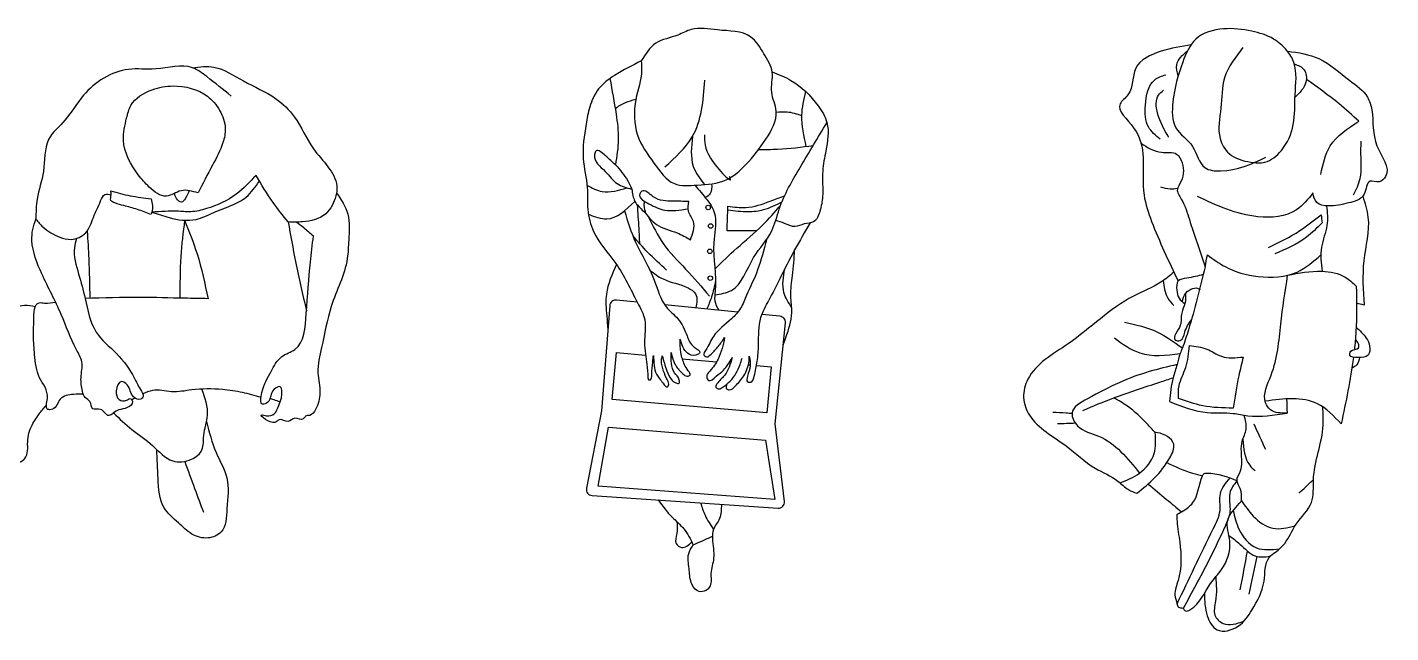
# Model space of a CAD drawing. Header units: inches. Extents: x 2044 to 8221, y 11207 to 15851.
# Drawn here: x 5063 to 8031, y 14533 to 15851 of the extents above; entities that cross this region are included whole.
import ezdxf

# ---------------------------------------------------------------- set-up
doc = ezdxf.new("R2010")
doc.units = ezdxf.units.IN
doc.header["$MEASUREMENT"] = 0
doc.layers.add('freecads.com', color=7, linetype='Continuous')

msp = doc.modelspace()

# ---------------------------------------------------------------- linework, layer by layer
at = {"layer": 'freecads.com'}
msp.add_lwpolyline([(6390.5, 15252.7), (6345.2, 15257.2, 0.420185), (6330.8, 15245.2), (6312.6, 15016.3), (6280, 14847.3, 0.450633), (6292.1, 14831.7), (6697.1, 14804.1, 0.470396), (6711.1, 14818.8), (6690.8, 14987.5), (6713.1, 15207.3, 0.414791), (6701.3, 15221.7), (6662, 15225.6)], format="xyb", dxfattribs=at)
for points in [[(6609.6, 15230.8), (6450.3, 15246.7)], [(6650.3, 15114.5), (6682.3, 15111.5), (6673, 15011.3), (6336.1, 15040.5), (6345.6, 15142.7), (6408.8, 15136.8)], [(6425.9, 15135.2), (6426.1, 15135.2)], [(6444.6, 15133.5), (6445.7, 15133.4)], [(6464.2, 15131.7), (6467.5, 15131.4)], [(6488.7, 15129.4), (6563.4, 15122.5)], [(6590.1, 15120.1), (6593.5, 15119.7)], [(6632.8, 15116.1), (6636.6, 15115.8)]]:
    msp.add_lwpolyline(points, dxfattribs=at)
msp.add_lwpolyline([(6328.3, 14980.7), (6670.1, 14952.3), (6690.4, 14822.9), (6305.3, 14852.3)], close=True, dxfattribs=at)
for centre in [(6545, 15458.7), (6550.5, 15418.3), (6548.7, 15363.2), (6549.6, 15304.6)]:
    msp.add_circle(centre, 4.91, dxfattribs=at)
for points in [[(6399.2, 15777.6), (6430.9, 15816.3), (6478.9, 15834), (6508.2, 15846.1), (6565.5, 15845.1), (6637.3, 15830.2), (6666.2, 15793.5), (6684.3, 15753), (6683.4, 15709.7), (6693.2, 15668.2), (6670.8, 15607.7), (6627.5, 15552.6), (6584.2, 15518.6), (6521.3, 15507.4), (6471.4, 15510.7), (6426.7, 15555.4), (6391.3, 15616.3), (6387.6, 15693.8), (6400.1, 15757.1), (6399.2, 15777.6)], [(7709.3, 15806.8), (7669.2, 15740.8), (7661.3, 15675.3), (7659.6, 15608.7), (7679.4, 15576), (7726.2, 15557.3), (7756.7, 15557.3), (7792.9, 15582.7), (7818.9, 15639.2), (7822.8, 15704.1), (7820, 15774.6), (7804.7, 15800.6), (7775.9, 15825.4), (7728.5, 15842.3), (7666.9, 15847.4), (7606.5, 15824.9), (7578.3, 15775.2), (7556.8, 15688.3), (7563, 15632.4), (7599.7, 15591.2), (7626.3, 15545.5), (7660.7, 15538.2), (7759.4, 15568.1)], [(7596.2, 15812.9), (7531, 15798.6), (7475.8, 15761.7), (7458.8, 15703.7), (7441.7, 15684.4), (7471.3, 15632.1), (7491.8, 15567.3), (7494, 15485.8), (7510.5, 15428.4), (7568, 15298.6)], [(7568.4, 15745.4), (7565.1, 15769.5), (7588.5, 15799.8)], [(7805.9, 15799.1), (7874.8, 15782.8), (7941.7, 15734.9), (7980.3, 15699.1), (7989.7, 15670.9), (8001, 15592.8), (8019.8, 15526), (8005.7, 15514.7), (7985.9, 15515.6), (7972.8, 15487.4), (7938.9, 15468.6), (7894.6, 15462), (7870.1, 15469.5), (7861.6, 15490.2)], [(5506.4, 15701.2), (5453.2, 15743.7), (5422.4, 15762.9), (5342.5, 15760.2), (5282.7, 15759.2), (5185.1, 15702.9), (5145.1, 15649.2), (5109.2, 15606.6), (5097.8, 15537.1), (5084, 15477), (5081.5, 15433.4)], [(5422.4, 15762.9), (5469, 15764.2), (5533.4, 15734.1), (5603.1, 15696), (5644.6, 15655.6), (5685.8, 15586.4), (5736.4, 15505.5), (5726.3, 15462.9), (5712.5, 15444.9), (5662, 15427.4), (5630.7, 15427.1)], [(6399.2, 15777.6), (6341.1, 15746.1), (6306.6, 15716.8), (6287.2, 15677.6), (6279.2, 15639.9), (6273, 15565.2), (6281.6, 15502), (6283, 15454.6), (6295.3, 15406.4), (6343.9, 15336.9), (6391.2, 15251.3), (6406.8, 15214.1), (6406.3, 15164), (6411.5, 15117.3), (6413.9, 15087.6), (6415.1, 15083.7), (6419.2, 15083.7), (6422.2, 15093.8), (6424.3, 15122.5), (6426, 15136.7)], [(7821.1, 15771.2), (7842.3, 15758.6), (7846.3, 15731.7), (7822.6, 15699)], [(6331, 15739.3), (6344.5, 15661.9), (6349.3, 15606.6), (6343.1, 15551.7)], [(6450.7, 15547.1), (6510.3, 15612.2), (6538, 15735.6)], [(6684.1, 15754.3), (6725.3, 15735.2), (6784.4, 15679.9), (6803.6, 15643.4), (6801.2, 15582), (6794.5, 15538.3), (6794, 15482.1), (6788.3, 15450.7), (6774.4, 15427.5), (6754.2, 15422.7), (6734, 15417), (6711.4, 15423.9), (6692, 15430)], [(7529.3, 15607.2), (7503.4, 15634), (7496.9, 15681.2), (7517.3, 15736.6), (7541.3, 15747.7)], [(7961.5, 15646.4), (7918.4, 15684.3), (7847.3, 15737.6)], [(5434.4, 15490.3), (5465.8, 15550.6), (5488.7, 15600), (5493.6, 15630.4), (5481.4, 15670.1), (5454.8, 15700.8), (5380.1, 15723.2), (5334.7, 15715), (5288.1, 15680.6), (5279, 15653.5), (5272, 15605.5), (5304.2, 15529.7), (5328.3, 15503), (5365.5, 15483.4), (5397.7, 15495.1), (5434.4, 15490.3)], [(6758.7, 15591.7), (6749, 15659.3), (6757.5, 15710.8)], [(7547.8, 15611.3), (7523.4, 15664.1), (7525.6, 15703.4), (7536.5, 15713.9)], [(6342.5, 15674.4), (6365, 15687.2), (6387.6, 15694.1)], [(6559.5, 15268.4), (6595.5, 15278.1), (6644, 15349.6), (6683.4, 15407.7), (6699.8, 15455.3), (6745.5, 15545.9), (6803.6, 15643.4)], [(6749, 15658.2), (6716.7, 15666.2), (6693.3, 15665.5)], [(7878.6, 15530.7), (7899.3, 15592.8), (7961.5, 15646.4)], [(6537, 15617), (6550.2, 15566.3), (6592.7, 15523.1), (6591.4, 15526)], [(6343.1, 15551.7), (6321.1, 15571.6), (6301, 15581.7), (6297.7, 15574), (6321.1, 15536.8), (6346.9, 15510.6), (6378.8, 15498.7)], [(6511, 15613.4), (6512.6, 15548.1), (6536.7, 15508.5)], [(6655.1, 15585.2), (6696.2, 15585.6), (6774.1, 15593.8)], [(7487.3, 15598.8), (7532.2, 15578.9), (7564.8, 15575), (7576.8, 15556.1), (7572.2, 15510.5), (7566.5, 15498.5), (7575, 15476.9), (7592.7, 15432.4), (7627, 15329.7)], [(7950.2, 15486), (7964.5, 15521.8), (7966, 15582.9), (7966.8, 15603.2)], [(5560.6, 15528.5), (5517.6, 15487.6), (5452.8, 15456.1), (5418.7, 15449.3), (5388.3, 15450.6), (5362.7, 15450.2), (5333.9, 15448.8)], [(5630.7, 15427.1), (5597.7, 15469.5), (5560.6, 15528.5)], [(6343.1, 15551.7), (6369.8, 15516.8), (6378.8, 15498.7)], [(5333.9, 15448.8), (5371.4, 15436.7), (5430.1, 15432.8), (5468.5, 15447.7), (5505.9, 15462.7), (5539.2, 15481.4), (5567.9, 15516.1)], [(5415.1, 15495.3), (5406.6, 15477.8), (5398.1, 15470.5), (5387.8, 15478.2), (5382.7, 15489.1)], [(6281.1, 15507.2), (6314.4, 15493.4), (6368.2, 15501.5)], [(6378.8, 15498.7), (6385.5, 15472), (6404.1, 15450.5), (6432.8, 15421.4), (6477.2, 15403.3), (6506.3, 15388.5)], [(6502.9, 15471.5), (6468.1, 15472.4), (6425.6, 15482), (6400.3, 15493.9), (6396, 15488.2), (6416.1, 15466.7), (6450.4, 15452.9), (6501.3, 15455.8)], [(6552.4, 15510.1), (6549.5, 15489), (6538.6, 15480.2)], [(7566.8, 15499.8), (7550.6, 15498.5), (7530.3, 15503)], [(5081.5, 15433.4), (5096.7, 15416.3), (5133.2, 15394.3), (5157.9, 15389.2), (5189.9, 15403.4), (5206.5, 15437.1), (5222.4, 15473), (5231.5, 15486.9), (5245.2, 15486.5)], [(5331.5, 15443.3), (5302.3, 15454.3), (5272.8, 15462.8), (5253.3, 15468.5), (5244.7, 15474), (5245.2, 15486.5), (5244.6, 15494.6)], [(5244.6, 15494.6), (5286.7, 15484.3), (5332.5, 15477.7)], [(5332.5, 15477.7), (5333.9, 15448.8), (5331.5, 15443.3)], [(5735.9, 15490.9), (5760.4, 15444.1), (5762.4, 15387.7), (5759.2, 15347.5), (5724.4, 15243), (5703.5, 15154.1), (5695.5, 15098.7), (5699.8, 15054.8), (5690.3, 15018.7), (5677.6, 15005.9), (5668.7, 15004.2), (5663.5, 14998.3), (5645.3, 14999.9), (5630.5, 14993), (5611.3, 14996.7), (5601.7, 14990.8), (5572.9, 15007), (5583.8, 15005.4), (5600.4, 15009.4), (5610.1, 15027.8), (5615.9, 15044.4), (5612.7, 15068.6), (5596.8, 15058.5), (5586, 15034.6), (5575, 15030.5), (5573.3, 15055.5), (5593.3, 15101.3), (5616.8, 15134.1), (5645.2, 15149.7), (5670.1, 15227.3), (5679.3, 15339.9), (5685.5, 15396.3)], [(6284.2, 15443.9), (6324.4, 15433.8), (6385.5, 15472)], [(6405.9, 15472.5), (6405.2, 15463.5), (6408.8, 15445.4)], [(6506.3, 15388.5), (6512.9, 15428.1), (6502, 15451), (6502.9, 15471.5)], [(6587.7, 15453.6), (6632.5, 15449.9), (6665.8, 15454.1), (6705.5, 15470.6)], [(6588, 15461.6), (6627.1, 15458.7), (6679.7, 15472.2), (6711.2, 15483.7)], [(7861.6, 15490.2), (7825.8, 15453.5), (7742, 15438.4), (7610.2, 15482.7)], [(7970, 15483.2), (7981.5, 15437.9), (7972.4, 15342.9), (7973, 15246.1)], [(6362.8, 15451.4), (6387.1, 15383), (6427.7, 15300.4), (6453.6, 15242.3), (6479, 15216.4), (6499, 15179.3), (6514.6, 15154.8), (6526.9, 15142.8), (6518.3, 15137.3), (6499.9, 15141.6), (6484, 15171.9)], [(6396.2, 15379.8), (6394.5, 15413.1), (6391.2, 15463.9)], [(6415.3, 15438), (6446.9, 15380.2), (6495.9, 15324.5), (6547.9, 15265.6)], [(6559.6, 15324.6), (6607.3, 15370), (6663.3, 15420.1), (6702.5, 15463.1)], [(6586.1, 15407.6), (6588, 15461.6)], [(7764.9, 15371.8), (7833, 15408.2), (7879.6, 15442.8)], [(7891.4, 15462.1), (7892.1, 15419.5), (7880.2, 15372.4), (7881.4, 15319.9)], [(7879.6, 15442.8), (7881.4, 15424.9)], [(5169.8, 15391.1), (5165.1, 15371.1), (5174.5, 15313.6), (5188.6, 15260.6), (5212.6, 15187.5), (5256.8, 15140.6), (5295.5, 15088.1), (5309.1, 15062.3), (5314.7, 15047.2), (5309.5, 15041.5), (5294.2, 15046.5), (5280, 15072.6), (5268.1, 15079.5), (5256.4, 15059.4), (5262.5, 15040.8), (5278.5, 15038.9), (5286.5, 15042.5), (5291.7, 15036.3), (5280.3, 15023), (5262.2, 15017.8), (5249.7, 15010.8), (5240.4, 15005.6), (5222, 15019.2), (5205.2, 15020.2), (5199, 15036.1), (5189, 15044.7), (5182.9, 15058.5), (5179.6, 15087.5), (5181.3, 15122.9), (5169.8, 15149.1), (5136.5, 15225.7), (5094.3, 15314.1), (5072.8, 15386.8), (5074.6, 15411), (5081.5, 15433.4)], [(5193.1, 15407.2), (5196.4, 15347.1), (5198.9, 15260.9)], [(5405.2, 15431), (5396.9, 15351.6), (5394.9, 15261.3)], [(5405.2, 15431), (5432.2, 15357.8), (5456.3, 15260.1)], [(5630.7, 15427.1), (5646.8, 15340.7), (5670.5, 15233.4)], [(5685.5, 15396.3), (5665.2, 15413.7), (5648.2, 15426.9)], [(6650.4, 15407.9), (6615.5, 15408.1), (6586.1, 15407.6)], [(6767.1, 15425), (6733.3, 15366.3), (6700.9, 15303.4), (6677.3, 15256.7)], [(7881.4, 15424.9), (7847.3, 15393.8), (7778.7, 15357.5)], [(6454.2, 15322.2), (6413.7, 15360.8), (6381.2, 15396.9)], [(6671.7, 15388.4), (6652.7, 15322.7), (6628.1, 15267.8)], [(7627, 15329.7), (7632, 15355.4)], [(7632, 15355.4), (7670.2, 15329.9), (7742.1, 15308.6), (7827.1, 15318), (7878.8, 15355.4)], [(6726.9, 15240.8), (6710, 15273.5), (6711.9, 15325.3)], [(7559, 15317.5), (7530.4, 15295.9), (7470.7, 15265.5), (7328.6, 15161.9), (7240.9, 15084.6), (7231.7, 15045), (7244.5, 15006.6), (7324.4, 14939.4), (7387.2, 14891.3), (7437.2, 14862.7), (7460.3, 14844.4), (7478, 14836.5)], [(7627, 15329.7), (7590.6, 15192.2), (7577.3, 15152.9), (7572.6, 15140.6), (7565.8, 15116.7), (7557.2, 15088), (7549.1, 15036.1)], [(7806.5, 15311), (7881.4, 15319.9), (7932, 15307.1), (7955.9, 15287.6)], [(6561.2, 15299.6), (6552.3, 15263.9), (6542.1, 15237.6)], [(7535.5, 15299.4), (7545.2, 15262.5), (7558.9, 15245)], [(7622.8, 15312.6), (7586.8, 15304.8), (7568, 15298.6), (7565.3, 15279), (7570.3, 15261), (7583, 15249.3)], [(7577.1, 15253.8), (7585, 15272.4), (7614.9, 15280.5), (7615.7, 15279.7)], [(7805.2, 15011), (7769.4, 15018.2), (7758.6, 15033.7), (7770.6, 15093.5), (7791.7, 15204.7), (7806.5, 15311)], [(5456.3, 15260.1), (5405.4, 15261), (5307.8, 15262.8), (5188.6, 15260.6)], [(6628.1, 15267.8), (6615.6, 15239.3), (6595.7, 15216.3), (6556.6, 15178.1), (6539.3, 15147.5), (6535.8, 15138.1), (6541.2, 15133.7), (6551.3, 15139.4), (6567.3, 15156.4), (6580.9, 15175.9)], [(7584, 15271.1), (7583, 15249.3), (7575.9, 15228.8), (7572.9, 15202.2), (7562.5, 15182.9), (7561, 15171.3), (7572.9, 15169.3), (7582.5, 15187), (7597.1, 15214.1)], [(5079.8, 15242.2), (5056.6, 15245.5), (5038.6, 15238.7), (5032, 15205.3), (5027.3, 15148.8), (5016.5, 15083.7), (5004.9, 15034.7), (5005, 14963.2), (5022.5, 14919), (5035.1, 14903), (5057.2, 14911.9), (5063.5, 14948.2), (5073, 14985), (5090.3, 15011.3), (5104.5, 15029.4)], [(5184.7, 15051.9), (5163.3, 15051.7), (5134.4, 15041.3), (5117.4, 15019.4), (5107.3, 15019.2), (5106.5, 15042.9), (5089.5, 15088), (5078.7, 15138.9), (5076.1, 15178.5), (5076.9, 15212.7), (5088.4, 15251.3), (5100.4, 15250.6), (5124.2, 15252.6)], [(6634.5, 15134.8), (6636.4, 15113.1), (6630.5, 15091.2), (6630.7, 15079.1), (6638, 15078.7), (6645.3, 15091.4), (6651.8, 15123.6), (6654.6, 15159.3), (6659.7, 15218.9), (6677.3, 15256.7)], [(7973, 15246.1), (7956.4, 15250.3)], [(7451.7, 15209), (7523, 15187.5), (7577.3, 15152.9)], [(7955.7, 15198.4), (7977.7, 15174.2), (7985.1, 15156.6), (7981.8, 15137.3), (7959.8, 15131.7), (7942.1, 15137.3), (7943.9, 15145.5), (7960.8, 15153.2), (7960.6, 15161.9), (7954, 15171.6)], [(6464.2, 15143.3), (6474.5, 15114.5), (6489.6, 15096.7), (6499.3, 15091.4), (6505.6, 15093.9), (6501.5, 15103.2), (6493.6, 15116.4), (6485.5, 15142.7), (6484, 15171.9)], [(6580.9, 15175.9), (6566.7, 15128.6), (6548.4, 15102.4), (6541.8, 15090.4), (6545.6, 15082.3), (6562.3, 15091.1), (6578.1, 15104.3), (6597, 15131.7)], [(7429.4, 15174.8), (7484.5, 15142.1), (7572.6, 15140.6)], [(6445.1, 15135.8), (6455.1, 15102.9), (6465.1, 15083.8), (6474.5, 15077), (6482.1, 15076.3), (6482.1, 15082.9), (6471.7, 15098.9), (6464.2, 15143.3)], [(7568.7, 15042.5), (7570.2, 15070.5), (7584.6, 15110.1), (7592.8, 15158)], [(7592.8, 15158), (7630.9, 15150.2), (7662.5, 15134.6), (7709.9, 15133.1)], [(6426, 15136.7), (6432.3, 15096), (6446.7, 15076), (6456.1, 15068.5), (6458.9, 15071.6), (6456.1, 15082.6), (6447.9, 15102.6), (6443.5, 15125.8), (6445.1, 15135.8)], [(6597, 15131.7), (6581.5, 15093.9), (6565.8, 15076.9), (6562, 15067.1), (6568.6, 15063.7), (6577.7, 15068.1), (6592.9, 15080.7), (6614.3, 15116.6), (6618.7, 15130.5)], [(6586.4, 15074.9), (6585, 15063.9), (6591, 15061.7), (6603.9, 15069.6), (6622.5, 15092.3), (6634.2, 15124.7), (6634.5, 15134.8)], [(7565.8, 15116.7), (7505.4, 15101.4), (7370.7, 15042.4), (7337.2, 15010.7), (7349.4, 14983.3), (7395.1, 14960.7), (7484.1, 14880.3)], [(7709.9, 15133.1), (7700.2, 15091.9), (7687.7, 15021.9)], [(7361, 15016.8), (7428, 15044.2), (7528, 15078.3), (7557.2, 15088)], [(5250.4, 15011.3), (5290.4, 14975.4), (5335.4, 14940.4), (5379.2, 14907.1), (5420, 14910.7), (5442.9, 14930.9), (5446.7, 14962.2), (5455.2, 15006.2), (5442.8, 15063.3)], [(5571.2, 15045.4), (5531.5, 15055.7), (5487.4, 15062.4), (5420.7, 15061.4), (5376.4, 15057.5), (5335.1, 15060.3), (5314.4, 15053)], [(5297.1, 15044.1), (5290.3, 15039.5)], [(5613.2, 15035.4), (5599.8, 15039.6), (5591, 15042.6)], [(7518.2, 14968.7), (7500.5, 14987.5), (7457.9, 15025.9), (7428, 15044.2)], [(7549.1, 15036.1), (7632.2, 15012.2), (7688, 15010.4), (7719.6, 15005.4), (7805.2, 15011)], [(7625.5, 14618.3), (7631.6, 14569.3), (7653.1, 14539.3), (7698.7, 14547), (7728.8, 14582.3), (7755.2, 14644.8), (7766.6, 14696.9), (7780.2, 14708.6), (7800.1, 14727.2), (7825, 14769.3), (7858.6, 14816.6), (7862.7, 14865.5), (7884, 14985.2), (7882.9, 15024.6)], [(7923.1, 14987.4), (7871.2, 15031.5), (7757.7, 15036.9)], [(7804.4, 15041.8), (7805.2, 15011)], [(5453, 14992.7), (5473.9, 14925), (5497.2, 14870.4), (5497.2, 14802.7), (5484.7, 14752.3), (5456.2, 14739.2), (5421, 14747.8), (5391.9, 14772), (5360.8, 14804.6), (5347.4, 14868.9), (5344.7, 14931.7)], [(7295.3, 15012.9), (7324.1, 15011.7), (7337.2, 15010.6)], [(7706.1, 14820.3), (7703.4, 14846.8), (7696.4, 14863.8), (7704, 14885.2), (7706.9, 14905.2), (7707.6, 14949.6), (7716.2, 14976.1), (7711.8, 15006.6)], [(7305.6, 14988.2), (7344.2, 14989.5)], [(7441.6, 14859.1), (7484.1, 14880.3), (7515.8, 14923), (7518.2, 14968.7)], [(7478, 14836.5), (7517, 14870), (7549.9, 14913.8), (7558.5, 14943.1), (7545, 14960.1), (7523.1, 14968.1), (7518.2, 14968.7)], [(7732.7, 14987.9), (7758.1, 14932.2)], [(7709.1, 14954.4), (7724.1, 14897.3), (7735.9, 14885.5)], [(5405.4, 14906), (5426.9, 14846.9), (5446.3, 14795)], [(7543.5, 14903.3), (7599.5, 14880.2), (7621.4, 14874.6)], [(7565.2, 14790.5), (7575.4, 14796), (7600.3, 14816.1), (7621.4, 14874.6), (7624.6, 14879.4), (7630.4, 14880.5), (7696.4, 14863.8)], [(7502.6, 14856.6), (7543.1, 14823.1), (7575.4, 14796)], [(7565.9, 14596.1), (7603.9, 14675.4), (7644.7, 14759.3), (7659.3, 14798.9), (7660.1, 14835.5), (7681.1, 14869.8)], [(7696.4, 14863.8), (7680.6, 14836.4), (7680.9, 14797.2), (7671.2, 14766.5), (7634.4, 14689.5), (7579.1, 14585.9)], [(7831, 14836.6), (7846, 14850.6), (7862.7, 14866.4)], [(6436.1, 14821.9), (6466.3, 14784.7), (6491.8, 14759.2), (6512.6, 14724.2)], [(6573.7, 14812.5), (6569.6, 14781.2), (6556.6, 14757.8), (6554.3, 14738.1), (6556.9, 14694.9), (6551, 14661.8), (6549.1, 14635), (6536.5, 14623.1), (6521.6, 14624.2), (6508.1, 14642.4), (6503.3, 14672.6), (6502.6, 14704.9), (6512.6, 14724.2)], [(6528.5, 14815.6), (6538.3, 14788.7), (6556.6, 14757.8)], [(7579.1, 14585.9), (7584, 14580.2), (7593.8, 14583), (7638.5, 14639.7), (7662.7, 14670.5), (7680.6, 14731.9), (7676, 14777.9), (7701.1, 14814), (7706.1, 14820.3)], [(7706.1, 14820.3), (7731.8, 14786.7), (7774.4, 14760.4), (7822.8, 14765.9)], [(7565.2, 14790.5), (7565.9, 14775.2), (7571.7, 14729.8), (7568.1, 14646.5), (7561.2, 14615.4), (7565.9, 14596.1)], [(7688.1, 14798.8), (7700.5, 14758.5), (7739, 14717.7), (7788.8, 14715.6)], [(6476.7, 14774.7), (6476.9, 14749.2), (6475.4, 14726.9), (6486.9, 14718.7), (6509.6, 14730.2)], [(6512.6, 14724.2), (6531.2, 14732.5), (6554.2, 14742.9)], [(7678.7, 14744.2), (7702.7, 14725.9), (7735.8, 14700.1), (7768.8, 14699.3)], [(7703.5, 14626.6), (7719.3, 14710.4)], [(7722.6, 14617.1), (7740, 14698.9)], [(7649.9, 14654.2), (7649.7, 14601.7), (7648.4, 14570.9), (7666, 14553.3), (7711.5, 14558)], [(7579.1, 14585.9), (7569.9, 14587.8), (7565.9, 14596.1)]]:
    msp.add_spline(points, degree=3, dxfattribs=at)
for points, knots in [([(6516.1, 15507.1), (6525.1, 15496.6), (6538.4, 15481.1), (6554.5, 15459.5), (6565.2, 15427.9), (6549.3, 15366), (6566.1, 15305.3), (6557, 15254.7), (6564.3, 15241.7), (6568, 15235)], [0, 0, 0, 0, 41.522127, 61.239838, 80.528727, 139.18863, 244.581794, 265.734116, 287.967724, 287.967724, 287.967724, 287.967724]), ([(6708.2, 15158.9), (6710.2, 15164.5), (6712.2, 15170.1), (6714.2, 15175.7), (6720.5, 15193.5), (6730.9, 15223), (6722.5, 15268.7), (6730, 15314.3), (6732.1, 15347.7), (6733.3, 15366.3)], [-17.468523, -17.468523, -17.468523, -17.468523, 0, 0, 0, 55.142651, 91.957005, 136.519157, 192.58714, 192.58714, 192.58714, 192.58714]), ([(6345.5, 15334.7), (6335.9, 15313.5), (6319.5, 15277.5), (6322.8, 15238.4), (6324.1, 15222.2), (6325, 15212.5), (6325.8, 15202.7), (6326.6, 15193)], [0, 0, 0, 0, 68.320132, 116.104366, 116.104366, 116.104366, 145.081201, 145.081201, 145.081201, 145.081201]), ([(6418.1, 15322.2), (6427.4, 15315.1), (6452.2, 15296), (6490.1, 15292), (6523.6, 15269.9), (6520.4, 15251.1), (6518.5, 15240.1), (6518.5, 15240), (6518.5, 15240), (6518.4, 15239.9)], [0, 0, 0, 0, 34.483626, 92.225306, 113.302186, 143.56735, 143.56735, 143.56735, 143.686787, 143.686787, 143.686787, 143.686787]), ([(7955.9, 15287.6), (7956.5, 15254.2), (7957.3, 15207.9), (7953.3, 15162), (7951.9, 15149.2)], [0, 0, 0, 0, 100.048092, 138.631786, 138.631786, 138.631786, 138.631786]), ([(7963, 15131.8), (7961.9, 15126), (7959.9, 15115.6), (7950.3, 15111.2), (7946.5, 15108.8)], [0, 0, 0, 0, 16.45615, 29.68632, 29.68632, 29.68632, 29.68632]), ([(7687.7, 15021.9), (7665.5, 15022.2), (7624.7, 15022.9), (7586.2, 15036.9), (7568.7, 15042.5)], [0, 0, 0, 0, 66.334057, 121.484969, 121.484969, 121.484969, 121.484969])]:
    msp.add_open_spline(points, degree=3, knots=knots, dxfattribs=at)
msp.add_open_spline([(7949.8, 15132.2), (7943.5, 15083.8), (7933.3, 15035.6), (7923.1, 14987.4)], degree=3, dxfattribs=at)

doc.saveas('drawing.dxf')
